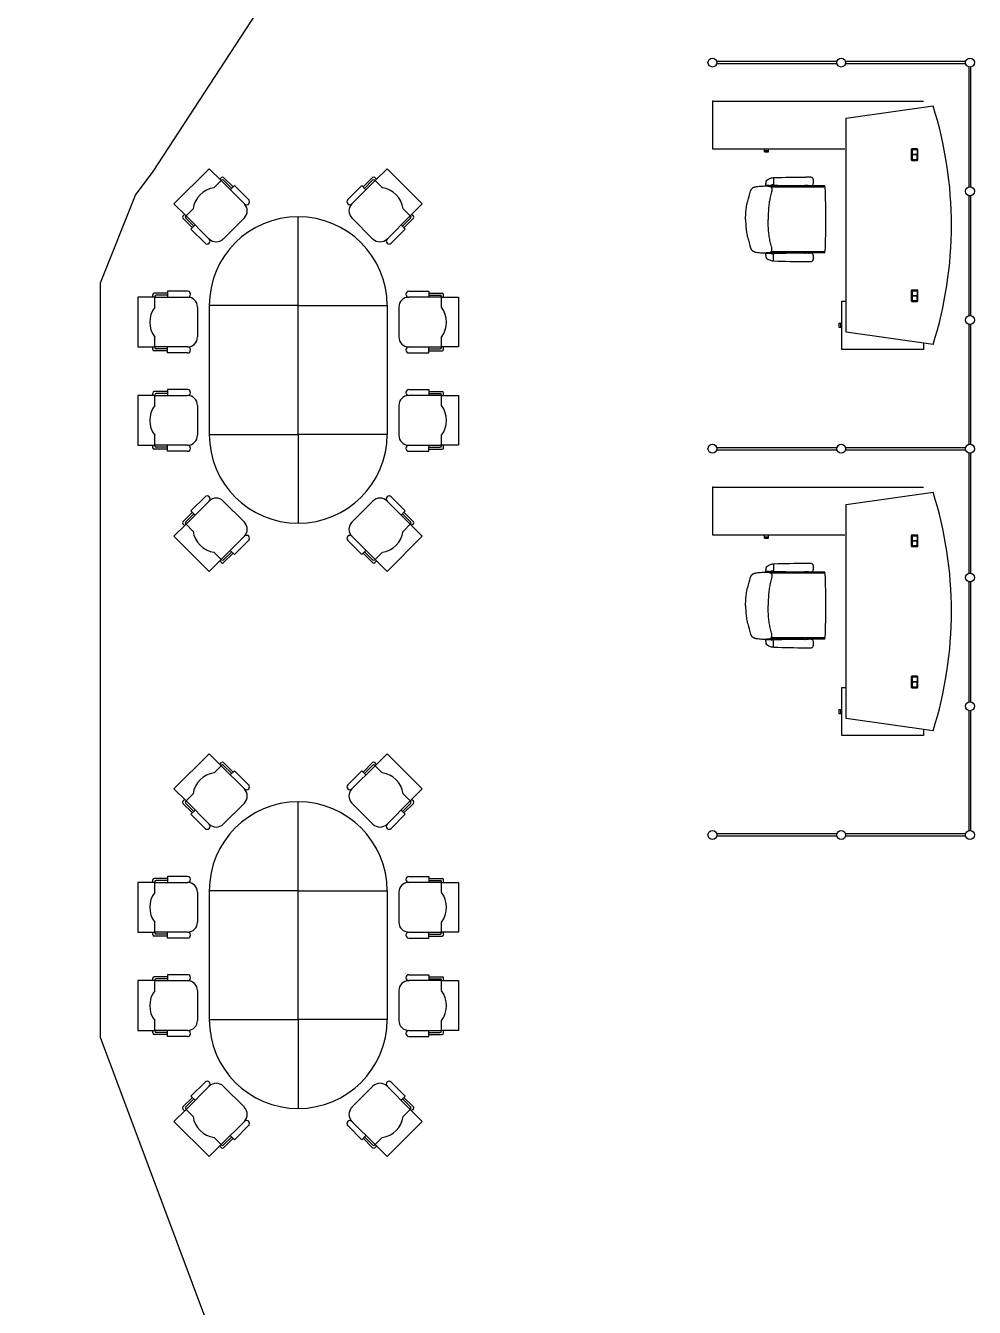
# Model space of a CAD drawing. Header units: millimetres. Extents: x 391350 to 515311, y -283575 to -199845.
# Drawn here: x 416187 to 424292, y -272005 to -261053 of the extents above; entities that cross this region are included whole.
import ezdxf

# ---------------------------------------------------------------- set-up
doc = ezdxf.new("R2010")
doc.units = ezdxf.units.MM
doc.layers.add('Evac_Path_Fail', color=1, linetype='Continuous')

msp = doc.modelspace()

# ---------------------------------------------------------------- linework, layer by layer
at = {"color": 0}
for p, q in [((423116, -261359), (422091, -261359)), ((422091, -261376), (423116, -261376)), ((424216, -261359), (423191, -261359)), ((423191, -261376), (424216, -261376)), ((424245, -261405), (424245, -262430)), ((424262, -262430), (424262, -261405)), ((422056, -261697), (423856, -261697)), ((422056, -262107), (422056, -261697)), ((423196, -261843), (423939, -261738)), ((423196, -263673), (423196, -261843)), ((423186, -262107), (422056, -262107)), ((422499, -262120), (422499, -262107)), ((422499, -262132), (422499, -262120)), ((422499, -262120), (422533, -262120)), ((422499, -262132), (422533, -262132)), ((422533, -262120), (422533, -262107)), ((422533, -262132), (422533, -262120)), ((423752, -262112), (423752, -262198)), ((423804, -262106), (423758, -262106)), ((423758, -262196), (423758, -262114)), ((423759, -262114), (423759, -262154)), ((423759, -262152), (423804, -262152)), ((423759, -262154), (423804, -262154)), ((423804, -262155), (423759, -262155)), ((423759, -262155), (423759, -262196)), ((423804, -262157), (423759, -262157)), ((423802, -262112), (423760, -262112)), ((423760, -262112), (423802, -262112)), ((423804, -262114), (423804, -262196)), ((423804, -262114), (423804, -262154)), ((423804, -262196), (423804, -262155)), ((423810, -262198), (423810, -262112)), ((417755, -262275), (417454, -262575)), ((417857, -262377), (417755, -262275)), ((419172, -262377), (419274, -262275)), ((419274, -262275), (419575, -262575)), ((423758, -262204), (423804, -262204)), ((423760, -262197), (423802, -262197)), ((423802, -262198), (423760, -262198)), ((417797, -262437), (417860, -262374)), ((417845, -262365), (417860, -262350)), ((417857, -262377), (418056, -262575)), ((417959, -262431), (417878, -262350)), ((417947, -262443), (417878, -262374)), ((419172, -262377), (418974, -262575)), ((419070, -262431), (419151, -262350)), ((419082, -262443), (419151, -262374)), ((419184, -262365), (419169, -262350)), ((419232, -262437), (419169, -262374)), ((422577, -262354, 0), (422574, -262354, 0)), ((422577, -262354, 0), (422577, -262415, 0)), ((422917, -262384, 0), (422917, -262383, 0)), ((422917, -262384, 0), (422917, -262385, 0)), ((422509, -262418, 0), (422547, -262418, 0)), ((422512, -262418, 0), (422517, -262421, 0)), ((422537, -262418, 0), (422517, -262418, 0)), ((422520, -262421, 0), (422517, -262421, 0)), ((422521, -262418, 0), (422519, -262418, 0)), ((422534, -262421, 0), (422520, -262421, 0)), ((422521, -262418, 0), (422533, -262418, 0)), ((422533, -262418, 0), (422535, -262418, 0)), ((422537, -262421, 0), (422534, -262421, 0)), ((422542, -262418, 0), (422537, -262421, 0)), ((422838, -262422), (422548, -262422)), ((423010, -262432), (422555, -262432)), ((422577, -262414, 0), (422563, -262414, 0)), ((422842, -262421), (422842, -262421)), ((422871, -262419), (422845, -262419)), ((422875, -262421), (422875, -262421)), ((423013, -262422), (422878, -262422)), ((423014, -262425), (423011, -262433)), ((424245, -262505), (424245, -263530)), ((424262, -263530), (424262, -262505)), ((417454, -262575), (417557, -262677)), ((417554, -262680), (417617, -262617)), ((419475, -262680), (419412, -262617)), ((419575, -262575), (419472, -262677)), ((417530, -262680), (417545, -262665)), ((417611, -262779), (417530, -262698)), ((417623, -262767), (417554, -262698)), ((417755, -262876), (417557, -262677)), ((418056, -262695), (417875, -262876)), ((418515, -263445), (418515, -262685)), ((418974, -262695), (419154, -262876)), ((419274, -262876), (419472, -262677)), ((419406, -262767), (419475, -262698)), ((419418, -262779), (419500, -262698)), ((419500, -262680), (419484, -262665)), ((422337, -262708), (422337, -262709)), ((422337, -262709), (422337, -262708)), ((422509, -262998, 0), (422547, -262998, 0)), ((422512, -262998, 0), (422517, -262995, 0)), ((422520, -262995, 0), (422517, -262995, 0)), ((422537, -262998, 0), (422517, -262998, 0)), ((422521, -262998, 0), (422519, -262998, 0)), ((422534, -262995, 0), (422520, -262995, 0)), ((422521, -262998, 0), (422533, -262998, 0)), ((422533, -262998, 0), (422535, -262998, 0)), ((422537, -262995, 0), (422534, -262995, 0)), ((422542, -262998, 0), (422537, -262995, 0)), ((422838, -262994), (422548, -262994)), ((423010, -262984), (422555, -262984)), ((422577, -263002, 0), (422563, -263002, 0)), ((422577, -263062, 0), (422574, -263062, 0)), ((422577, -263063, 0), (422577, -263002, 0)), ((422842, -262996), (422842, -262996)), ((422871, -262997), (422845, -262997)), ((422875, -262996), (422875, -262996)), ((423013, -262994), (422878, -262994)), ((422917, -263032, 0), (422917, -263031, 0)), ((422917, -263032, 0), (422917, -263033, 0)), ((423014, -262992), (423011, -262984)), ((417145, -263373), (417145, -263798)), ((417289, -263373), (417145, -263373)), ((417272, -263373), (417272, -263352)), ((417400, -263339), (417285, -263339)), ((417289, -263458), (417289, -263369)), ((417289, -263373), (417570, -263373)), ((417400, -263356), (417302, -263356)), ((419740, -263373), (419460, -263373)), ((419630, -263339), (419744, -263339)), ((419630, -263356), (419727, -263356)), ((419740, -263458), (419740, -263369)), ((419740, -263373), (419885, -263373)), ((419757, -263373), (419757, -263352)), ((419885, -263373), (419885, -263798)), ((423752, -263318), (423752, -263404)), ((423804, -263312), (423758, -263312)), ((423758, -263402), (423758, -263320)), ((423759, -263320), (423759, -263360)), ((423759, -263358), (423804, -263358)), ((423759, -263360), (423804, -263360)), ((423804, -263361), (423759, -263361)), ((423759, -263361), (423759, -263402)), ((423804, -263363), (423759, -263363)), ((423802, -263318), (423760, -263318)), ((423760, -263318), (423802, -263318)), ((423804, -263320), (423804, -263360)), ((423804, -263320), (423804, -263402)), ((423804, -263402), (423804, -263361)), ((423810, -263404), (423810, -263318)), ((417655, -263458), (417655, -263713)), ((419375, -263458), (419375, -263713)), ((423159, -263819), (423159, -263408)), ((423159, -263408), (423196, -263408)), ((423758, -263410), (423804, -263410)), ((423760, -263403), (423802, -263403)), ((423802, -263404), (423760, -263404)), ((423135, -263596), (423135, -263630)), ((423135, -263596), (423147, -263596)), ((423147, -263596), (423147, -263630)), ((423147, -263596), (423159, -263596)), ((424245, -263605), (424245, -264630)), ((424262, -264630), (424262, -263605)), ((417289, -263802), (417289, -263713)), ((419740, -263802), (419740, -263713)), ((423135, -263630), (423147, -263630)), ((423147, -263630), (423159, -263630)), ((423939, -263777), (423196, -263673)), ((417145, -263798), (417289, -263798)), ((417272, -263819), (417272, -263798)), ((417400, -263832), (417285, -263832)), ((417570, -263798), (417289, -263798)), ((417400, -263815), (417302, -263815)), ((419460, -263798), (419740, -263798)), ((419630, -263815), (419727, -263815)), ((419630, -263832), (419744, -263832)), ((419885, -263798), (419740, -263798)), ((419757, -263819), (419757, -263798)), ((423856, -263819), (423159, -263819)), ((423856, -263765), (423856, -263819)), ((417289, -264213), (417145, -264213)), ((417145, -264213), (417145, -264638)), ((417272, -264213), (417272, -264192)), ((417400, -264179), (417285, -264179)), ((417289, -264298), (417289, -264209)), ((417289, -264213), (417570, -264213)), ((417400, -264196), (417302, -264196)), ((419740, -264213), (419460, -264213)), ((419630, -264179), (419744, -264179)), ((419630, -264196), (419727, -264196)), ((419740, -264298), (419740, -264209)), ((419740, -264213), (419885, -264213)), ((419757, -264213), (419757, -264192)), ((419885, -264213), (419885, -264638)), ((417655, -264298), (417655, -264553)), ((419375, -264298), (419375, -264553)), ((417289, -264643), (417289, -264553)), ((418515, -264545), (418515, -265305)), ((419740, -264643), (419740, -264553)), ((417145, -264638), (417289, -264638)), ((417272, -264660), (417272, -264638)), ((417400, -264672), (417285, -264672)), ((417570, -264638), (417289, -264638)), ((417400, -264655), (417302, -264655)), ((419460, -264638), (419740, -264638)), ((419630, -264655), (419727, -264655)), ((419630, -264672), (419744, -264672)), ((419885, -264638), (419740, -264638)), ((419757, -264660), (419757, -264638)), ((423116, -264659), (422091, -264659)), ((422091, -264676), (423116, -264676)), ((424216, -264659), (423191, -264659)), ((423191, -264676), (424216, -264676)), ((424245, -264705), (424245, -265730)), ((424262, -265730), (424262, -264705)), ((422056, -264997), (423856, -264997)), ((422056, -265407), (422056, -264997)), ((423196, -265143), (423939, -265038)), ((417755, -265115), (417557, -265313)), ((418056, -265295), (417875, -265115)), ((418974, -265295), (419154, -265115)), ((419274, -265115), (419472, -265313)), ((423196, -266973), (423196, -265143)), ((417611, -265211), (417530, -265292)), ((417623, -265223), (417554, -265292)), ((419406, -265223), (419475, -265292)), ((419418, -265211), (419500, -265292)), ((417454, -265416), (417557, -265313)), ((417530, -265310), (417545, -265325)), ((417554, -265310), (417617, -265374)), ((419475, -265310), (419412, -265374)), ((419575, -265416), (419472, -265313)), ((419500, -265310), (419484, -265325)), ((417755, -265716), (417454, -265416)), ((417857, -265614), (418056, -265416)), ((419172, -265614), (418974, -265416)), ((419274, -265716), (419575, -265416)), ((423186, -265407), (422056, -265407)), ((422499, -265420), (422499, -265407)), ((422499, -265432), (422499, -265420)), ((422499, -265420), (422533, -265420)), ((422499, -265432), (422533, -265432)), ((422533, -265420), (422533, -265407)), ((422533, -265432), (422533, -265420)), ((423752, -265412), (423752, -265498)), ((423804, -265406), (423758, -265406)), ((423758, -265496), (423758, -265414)), ((423759, -265414), (423759, -265454)), ((423759, -265452), (423804, -265452)), ((423759, -265454), (423804, -265454)), ((423804, -265455), (423759, -265455)), ((423759, -265455), (423759, -265496)), ((423804, -265457), (423759, -265457)), ((423802, -265412), (423760, -265412)), ((423760, -265412), (423802, -265412)), ((423804, -265414), (423804, -265496)), ((423804, -265414), (423804, -265454)), ((423804, -265496), (423804, -265455)), ((423810, -265498), (423810, -265412)), ((417797, -265554), (417860, -265617)), ((417947, -265548), (417878, -265617)), ((417959, -265560), (417878, -265641)), ((419070, -265560), (419151, -265641)), ((419082, -265548), (419151, -265617)), ((419232, -265554), (419169, -265617)), ((423758, -265504), (423804, -265504)), ((423760, -265497), (423802, -265497)), ((423802, -265498), (423760, -265498)), ((417857, -265614), (417755, -265716)), ((417845, -265626), (417860, -265641)), ((419184, -265626), (419169, -265641)), ((419172, -265614), (419274, -265716)), ((422577, -265654, 0), (422574, -265654, 0)), ((422577, -265654, 0), (422577, -265715, 0)), ((422917, -265684, 0), (422917, -265683, 0)), ((422917, -265684, 0), (422917, -265685, 0)), ((422509, -265718, 0), (422547, -265718, 0)), ((422512, -265718, 0), (422517, -265721, 0)), ((422537, -265718, 0), (422517, -265718, 0)), ((422520, -265721, 0), (422517, -265721, 0)), ((422521, -265718, 0), (422519, -265718, 0)), ((422534, -265721, 0), (422520, -265721, 0)), ((422521, -265718, 0), (422533, -265718, 0)), ((422533, -265718, 0), (422535, -265718, 0)), ((422537, -265721, 0), (422534, -265721, 0)), ((422542, -265718, 0), (422537, -265721, 0)), ((422838, -265722), (422548, -265722)), ((423010, -265732), (422555, -265732)), ((422577, -265714, 0), (422563, -265714, 0)), ((422842, -265721), (422842, -265721)), ((422871, -265719), (422845, -265719)), ((422875, -265721), (422875, -265721)), ((423013, -265722), (422878, -265722)), ((423014, -265725), (423011, -265733)), ((424245, -265805), (424245, -266830)), ((424262, -266830), (424262, -265805)), ((422337, -266008), (422337, -266009)), ((422337, -266009), (422337, -266008)), ((422509, -266298, 0), (422547, -266298, 0)), ((422512, -266298, 0), (422517, -266295, 0)), ((422520, -266295, 0), (422517, -266295, 0)), ((422537, -266298, 0), (422517, -266298, 0)), ((422521, -266298, 0), (422519, -266298, 0)), ((422534, -266295, 0), (422520, -266295, 0)), ((422521, -266298, 0), (422533, -266298, 0)), ((422533, -266298, 0), (422535, -266298, 0)), ((422537, -266295, 0), (422534, -266295, 0)), ((422542, -266298, 0), (422537, -266295, 0)), ((422838, -266294), (422548, -266294)), ((423010, -266284), (422555, -266284)), ((422577, -266302, 0), (422563, -266302, 0)), ((422577, -266363, 0), (422577, -266302, 0)), ((422842, -266296), (422842, -266296)), ((422871, -266297), (422845, -266297)), ((422875, -266296), (422875, -266296)), ((423013, -266294), (422878, -266294)), ((422917, -266332, 0), (422917, -266331, 0)), ((422917, -266332, 0), (422917, -266333, 0)), ((423014, -266292), (423011, -266284)), ((422577, -266362, 0), (422574, -266362, 0)), ((423752, -266618), (423752, -266704)), ((423804, -266612), (423758, -266612)), ((423758, -266702), (423758, -266620)), ((423759, -266620), (423759, -266660)), ((423759, -266658), (423804, -266658)), ((423759, -266660), (423804, -266660)), ((423804, -266661), (423759, -266661)), ((423759, -266661), (423759, -266702)), ((423804, -266663), (423759, -266663)), ((423802, -266618), (423760, -266618)), ((423760, -266618), (423802, -266618)), ((423804, -266620), (423804, -266660)), ((423804, -266620), (423804, -266702)), ((423804, -266702), (423804, -266661)), ((423810, -266704), (423810, -266618)), ((423159, -267119), (423159, -266708)), ((423159, -266708), (423196, -266708)), ((423758, -266710), (423804, -266710)), ((423760, -266703), (423802, -266703)), ((423802, -266704), (423760, -266704)), ((423135, -266896), (423135, -266930)), ((423135, -266896), (423147, -266896)), ((423147, -266896), (423147, -266930)), ((423147, -266896), (423159, -266896)), ((423135, -266930), (423147, -266930)), ((423147, -266930), (423159, -266930)), ((423939, -267077), (423196, -266973)), ((424245, -266905), (424245, -267930)), ((424262, -267930), (424262, -266905)), ((423856, -267119), (423159, -267119)), ((423856, -267065), (423856, -267119)), ((417755, -267275), (417454, -267575)), ((417857, -267377), (417755, -267275)), ((419172, -267377), (419274, -267275)), ((419274, -267275), (419575, -267575)), ((417797, -267437), (417860, -267374)), ((417845, -267365), (417860, -267350)), ((417857, -267377), (418056, -267575)), ((417959, -267431), (417878, -267350)), ((417947, -267443), (417878, -267374)), ((419172, -267377), (418974, -267575)), ((419070, -267431), (419151, -267350)), ((419082, -267443), (419151, -267374)), ((419184, -267365), (419169, -267350)), ((419232, -267437), (419169, -267374)), ((417454, -267575), (417557, -267677)), ((417530, -267680), (417545, -267665)), ((417554, -267680), (417617, -267617)), ((419475, -267680), (419412, -267617)), ((419575, -267575), (419472, -267677)), ((419500, -267680), (419484, -267665)), ((417611, -267779), (417530, -267698)), ((417623, -267767), (417554, -267698)), ((417755, -267876), (417557, -267677)), ((418056, -267695), (417875, -267876)), ((418515, -268445), (418515, -267685)), ((418974, -267695), (419154, -267876)), ((419274, -267876), (419472, -267677)), ((419406, -267767), (419475, -267698)), ((419418, -267779), (419500, -267698)), ((423116, -267959), (422091, -267959)), ((422091, -267976), (423116, -267976)), ((424216, -267959), (423191, -267959)), ((423191, -267976), (424216, -267976)), ((417145, -268373), (417145, -268798)), ((417289, -268373), (417145, -268373)), ((417272, -268373), (417272, -268352)), ((417400, -268339), (417285, -268339)), ((417289, -268458), (417289, -268369)), ((417289, -268373), (417570, -268373)), ((417400, -268356), (417302, -268356)), ((419740, -268373), (419460, -268373)), ((419630, -268339), (419744, -268339)), ((419630, -268356), (419727, -268356)), ((419740, -268458), (419740, -268369)), ((419740, -268373), (419885, -268373)), ((419757, -268373), (419757, -268352)), ((419885, -268373), (419885, -268798)), ((417655, -268458), (417655, -268713)), ((419375, -268458), (419375, -268713)), ((417289, -268802), (417289, -268713)), ((419740, -268802), (419740, -268713)), ((417145, -268798), (417289, -268798)), ((417272, -268819), (417272, -268798)), ((417400, -268832), (417285, -268832)), ((417570, -268798), (417289, -268798)), ((417400, -268815), (417302, -268815)), ((419460, -268798), (419740, -268798)), ((419630, -268815), (419727, -268815)), ((419630, -268832), (419744, -268832)), ((419885, -268798), (419740, -268798)), ((419757, -268819), (419757, -268798)), ((417272, -269213), (417272, -269192)), ((417400, -269179), (417285, -269179)), ((417400, -269196), (417302, -269196)), ((419630, -269179), (419744, -269179)), ((419630, -269196), (419727, -269196)), ((419757, -269213), (419757, -269192)), ((417289, -269213), (417145, -269213)), ((417145, -269213), (417145, -269638)), ((417289, -269298), (417289, -269209)), ((417289, -269213), (417570, -269213)), ((417655, -269298), (417655, -269553)), ((419375, -269298), (419375, -269553)), ((419740, -269213), (419460, -269213)), ((419740, -269298), (419740, -269209)), ((419740, -269213), (419885, -269213)), ((419885, -269213), (419885, -269638)), ((417145, -269638), (417289, -269638)), ((417272, -269660), (417272, -269638)), ((417289, -269643), (417289, -269553)), ((417570, -269638), (417289, -269638)), ((418515, -269545), (418515, -270305)), ((419460, -269638), (419740, -269638)), ((419740, -269643), (419740, -269553)), ((419885, -269638), (419740, -269638)), ((419757, -269660), (419757, -269638)), ((417400, -269672), (417285, -269672)), ((417400, -269655), (417302, -269655)), ((419630, -269655), (419727, -269655)), ((419630, -269672), (419744, -269672)), ((417755, -270115), (417557, -270313)), ((418056, -270295), (417875, -270115)), ((418974, -270295), (419154, -270115)), ((419274, -270115), (419472, -270313)), ((417611, -270211), (417530, -270292)), ((417623, -270223), (417554, -270292)), ((419406, -270223), (419475, -270292)), ((419418, -270211), (419500, -270292)), ((417454, -270416), (417557, -270313)), ((417530, -270310), (417545, -270325)), ((417554, -270310), (417617, -270374)), ((419475, -270310), (419412, -270374)), ((419575, -270416), (419472, -270313)), ((419500, -270310), (419484, -270325)), ((417755, -270716), (417454, -270416)), ((417857, -270614), (418056, -270416)), ((419172, -270614), (418974, -270416)), ((419274, -270716), (419575, -270416)), ((417857, -270614), (417755, -270716)), ((417797, -270554), (417860, -270617)), ((417947, -270548), (417878, -270617)), ((417959, -270560), (417878, -270641)), ((419070, -270560), (419151, -270641)), ((419082, -270548), (419151, -270617)), ((419232, -270554), (419169, -270617)), ((419172, -270614), (419274, -270716)), ((417845, -270626), (417860, -270641)), ((419184, -270626), (419169, -270641))]:
    msp.add_line(p, q, dxfattribs=at)
for points in [[(418092, -262539), (417971, -262419), (417935, -262455)], [(418938, -262539), (419058, -262419), (419094, -262455)], [(417719, -262912), (417599, -262791), (417635, -262755)], [(419310, -262912), (419430, -262791), (419394, -262755)], [(417570, -263322), (417400, -263322), (417400, -263373)], [(419460, -263322), (419630, -263322), (419630, -263373)], [(417570, -263849), (417400, -263849), (417400, -263798)], [(419460, -263849), (419630, -263849), (419630, -263798)], [(417570, -264162), (417400, -264162), (417400, -264213)], [(419460, -264162), (419630, -264162), (419630, -264213)], [(417570, -264689), (417400, -264689), (417400, -264638)], [(419460, -264689), (419630, -264689), (419630, -264638)], [(417719, -265079), (417599, -265199), (417635, -265235)], [(419310, -265079), (419430, -265199), (419394, -265235)], [(418092, -265452), (417971, -265572), (417935, -265536)], [(418938, -265452), (419058, -265572), (419094, -265536)], [(418092, -267539), (417971, -267419), (417935, -267455)], [(418938, -267539), (419058, -267419), (419094, -267455)], [(417719, -267912), (417599, -267791), (417635, -267755)], [(419310, -267912), (419430, -267791), (419394, -267755)], [(417570, -268322), (417400, -268322), (417400, -268373)], [(419460, -268322), (419630, -268322), (419630, -268373)], [(417570, -268849), (417400, -268849), (417400, -268798)], [(419460, -268849), (419630, -268849), (419630, -268798)], [(417570, -269162), (417400, -269162), (417400, -269213)], [(419460, -269162), (419630, -269162), (419630, -269213)], [(417570, -269689), (417400, -269689), (417400, -269638)], [(419460, -269689), (419630, -269689), (419630, -269638)], [(417719, -270079), (417599, -270199), (417635, -270235)], [(419310, -270079), (419430, -270199), (419394, -270235)], [(418092, -270452), (417971, -270572), (417935, -270536)], [(418938, -270452), (419058, -270572), (419094, -270536)]]:
    msp.add_lwpolyline(points, dxfattribs=at)
at = {"color": 0, "extrusion": (0, 0, -1), "flags": 128}
for points in [[(-422337, -262708), (-422337, -262697), (-422337, -262686), (-422338, -262675), (-422338, -262663), (-422339, -262652), (-422340, -262641), (-422341, -262629), (-422342, -262618), (-422344, -262607), (-422346, -262596), (-422348, -262585), (-422350, -262574), (-422352, -262563), (-422355, -262552), (-422358, -262541), (-422361, -262530), (-422367, -262509), (-422373, -262487), (-422380, -262465), (-422381, -262462), (-422382, -262460), (-422383, -262457), (-422384, -262455), (-422385, -262452), (-422387, -262450), (-422389, -262448), (-422391, -262446), (-422393, -262444), (-422395, -262442), (-422397, -262440), (-422399, -262438), (-422402, -262437), (-422404, -262436), (-422407, -262434), (-422410, -262433), (-422412, -262432), (-422415, -262431), (-422418, -262431), (-422420, -262430), (-422426, -262429), (-422431, -262428), (-422443, -262426), (-422454, -262425), (-422465, -262424), (-422476, -262423), (-422487, -262423), (-422499, -262422), (-422510, -262422), (-422516, -262422), (-422521, -262422), (-422527, -262423), (-422533, -262423), (-422536, -262423), (-422539, -262424), (-422541, -262425), (-422544, -262426), (-422547, -262427), (-422549, -262428), (-422552, -262429), (-422554, -262431), (-422556, -262433), (-422557, -262434), (-422558, -262435), (-422558, -262437), (-422559, -262438), (-422560, -262440), (-422561, -262443), (-422561, -262446), (-422562, -262449), (-422562, -262452), (-422562, -262455), (-422562, -262457), (-422561, -262460), (-422561, -262463), (-422560, -262469), (-422558, -262474), (-422555, -262485), (-422552, -262496), (-422549, -262507), (-422547, -262518), (-422545, -262529), (-422543, -262540), (-422541, -262551), (-422539, -262562), (-422538, -262573), (-422536, -262585), (-422535, -262596), (-422534, -262607), (-422533, -262618), (-422532, -262630), (-422532, -262641), (-422531, -262652), (-422531, -262663), (-422530, -262686), (-422530, -262708)], [(-422337, -266008), (-422337, -265997), (-422337, -265986), (-422338, -265975), (-422338, -265963), (-422339, -265952), (-422340, -265941), (-422341, -265929), (-422342, -265918), (-422344, -265907), (-422346, -265896), (-422348, -265885), (-422350, -265874), (-422352, -265863), (-422355, -265852), (-422358, -265841), (-422361, -265830), (-422367, -265809), (-422373, -265787), (-422380, -265765), (-422381, -265762), (-422382, -265760), (-422383, -265757), (-422384, -265755), (-422385, -265752), (-422387, -265750), (-422389, -265748), (-422391, -265746), (-422393, -265744), (-422395, -265742), (-422397, -265740), (-422399, -265738), (-422402, -265737), (-422404, -265736), (-422407, -265734), (-422410, -265733), (-422412, -265732), (-422415, -265731), (-422418, -265731), (-422420, -265730), (-422426, -265729), (-422431, -265728), (-422443, -265726), (-422454, -265725), (-422465, -265724), (-422476, -265723), (-422487, -265723), (-422499, -265722), (-422510, -265722), (-422516, -265722), (-422521, -265722), (-422527, -265723), (-422533, -265723), (-422536, -265723), (-422539, -265724), (-422541, -265725), (-422544, -265726), (-422547, -265727), (-422549, -265728), (-422552, -265729), (-422554, -265731), (-422556, -265733), (-422557, -265734), (-422558, -265735), (-422558, -265737), (-422559, -265738), (-422560, -265740), (-422561, -265743), (-422561, -265746), (-422562, -265749), (-422562, -265752), (-422562, -265755), (-422562, -265757), (-422561, -265760), (-422561, -265763), (-422560, -265769), (-422558, -265774), (-422555, -265785), (-422552, -265796), (-422549, -265807), (-422547, -265818), (-422545, -265829), (-422543, -265840), (-422541, -265851), (-422539, -265862), (-422538, -265873), (-422536, -265885), (-422535, -265896), (-422534, -265907), (-422533, -265918), (-422532, -265930), (-422532, -265941), (-422531, -265952), (-422531, -265963), (-422530, -265986), (-422530, -266008)]]:
    msp.add_lwpolyline(points, dxfattribs=at)
at = {"color": 0, "flags": 128}
for points in [[(422337, -262708), (422337, -262720), (422337, -262731), (422338, -262742), (422338, -262754), (422339, -262765), (422340, -262776), (422341, -262787), (422342, -262799), (422344, -262810), (422346, -262821), (422348, -262832), (422350, -262843), (422352, -262854), (422355, -262865), (422358, -262876), (422361, -262887), (422367, -262908), (422373, -262930), (422380, -262952), (422381, -262955), (422382, -262957), (422383, -262960), (422384, -262962), (422385, -262965), (422387, -262967), (422389, -262969), (422391, -262971), (422393, -262973), (422395, -262975), (422397, -262977), (422399, -262979), (422402, -262980), (422404, -262981), (422407, -262983), (422410, -262984), (422412, -262985), (422415, -262986), (422418, -262986), (422420, -262987), (422426, -262988), (422431, -262989), (422443, -262990), (422454, -262992), (422465, -262993), (422476, -262994), (422487, -262994), (422499, -262995), (422510, -262995), (422516, -262995), (422521, -262995), (422527, -262994), (422533, -262994), (422536, -262993), (422539, -262993), (422541, -262992), (422544, -262991), (422547, -262990), (422549, -262989), (422552, -262988), (422554, -262986), (422556, -262984), (422557, -262983), (422558, -262982), (422558, -262980), (422559, -262979), (422560, -262977), (422561, -262974), (422561, -262971), (422562, -262968), (422562, -262965), (422562, -262962), (422562, -262959), (422561, -262957), (422561, -262954), (422560, -262948), (422558, -262943), (422555, -262932), (422552, -262921), (422549, -262910), (422547, -262899), (422545, -262888), (422543, -262877), (422541, -262866), (422539, -262855), (422538, -262844), (422536, -262832), (422535, -262821), (422534, -262810), (422533, -262799), (422532, -262787), (422532, -262776), (422531, -262765), (422531, -262754), (422530, -262731), (422530, -262708)], [(422337, -266008), (422337, -266020), (422337, -266031), (422338, -266042), (422338, -266054), (422339, -266065), (422340, -266076), (422341, -266087), (422342, -266099), (422344, -266110), (422346, -266121), (422348, -266132), (422350, -266143), (422352, -266154), (422355, -266165), (422358, -266176), (422361, -266187), (422367, -266208), (422373, -266230), (422380, -266252), (422381, -266255), (422382, -266257), (422383, -266260), (422384, -266262), (422385, -266265), (422387, -266267), (422389, -266269), (422391, -266271), (422393, -266273), (422395, -266275), (422397, -266277), (422399, -266279), (422402, -266280), (422404, -266281), (422407, -266283), (422410, -266284), (422412, -266285), (422415, -266286), (422418, -266286), (422420, -266287), (422426, -266288), (422431, -266289), (422443, -266290), (422454, -266292), (422465, -266293), (422476, -266294), (422487, -266294), (422499, -266295), (422510, -266295), (422516, -266295), (422521, -266295), (422527, -266294), (422533, -266294), (422536, -266293), (422539, -266293), (422541, -266292), (422544, -266291), (422547, -266290), (422549, -266289), (422552, -266288), (422554, -266286), (422556, -266284), (422557, -266283), (422558, -266282), (422558, -266280), (422559, -266279), (422560, -266277), (422561, -266274), (422561, -266271), (422562, -266268), (422562, -266265), (422562, -266262), (422562, -266259), (422561, -266257), (422561, -266254), (422560, -266248), (422558, -266243), (422555, -266232), (422552, -266221), (422549, -266210), (422547, -266199), (422545, -266188), (422543, -266177), (422541, -266166), (422539, -266155), (422538, -266144), (422536, -266132), (422535, -266121), (422534, -266110), (422533, -266099), (422532, -266087), (422532, -266076), (422531, -266065), (422531, -266054), (422530, -266031), (422530, -266008)]]:
    msp.add_lwpolyline(points, dxfattribs=at)
at = {"color": 0}
for points in [[(418515, -264545), (418515, -263445), (417755, -263445), (417755, -264545)], [(418515, -264545), (418515, -263445), (419275, -263445), (419275, -264545)], [(418515, -269545), (418515, -268445), (417755, -268445), (417755, -269545)], [(418515, -269545), (418515, -268445), (419275, -268445), (419275, -269545)]]:
    msp.add_lwpolyline(points, close=True, dxfattribs=at)
for centre in [(422054, -261368), (423154, -261368), (424254, -261368), (424254, -262468), (424254, -263568), (422054, -264668), (423154, -264668), (424254, -264668), (424254, -265768), (424254, -266868), (422054, -267968), (423154, -267968), (424254, -267968)]:
    msp.add_circle(centre, 38, dxfattribs=at)
for centre, radius, start, end in [((420706, -262758), 3390, 342.5003, 17.4997), ((423758, -262112), 6, 90, 180), ((423760, -262114), 2, 90, 180), ((423760, -262114), 1.5, 90, 180), ((423802, -262114), 2, 0, 90), ((423802, -262114), 1.5, 0, 90), ((423804, -262112), 6, 0, 90), ((423758, -262198), 6, 180, 270), ((423760, -262196), 2, 180, 270), ((423760, -262196), 1.5, 180, 270), ((423802, -262196), 2, 270, 0), ((423802, -262196), 1.5, 270, 0), ((423804, -262198), 6, 270, 0), ((417869, -262359), 12.8, 45, 135), ((417869, -262383), 12.8, 45, 135), ((419160, -262359), 12.8, 45, 135), ((419160, -262383), 12.8, 45, 135), ((422807, -262436, 0), 300, 169.5623, 176.2553), ((422610, -262495, 0), 150, 123.806, 131.1159), ((422807, -262436, 0), 300, 169.529, 169.5623), ((422512, -262382, 0), 0.5, 131.1159, 169.5623), ((422610, -262495, 0), 150, 131.1159, 131.1825), ((422583, -262453, 0), 100, 106.1237, 123.806), ((422574, -262424, 0), 70, 90, 106.1237), ((422578, -262354, 0), 0.8, 92.1625, 180), ((422838, -269249, 0), 6900, 89.8927, 92.1625), ((422867, -263610, 0), 1262, 88.8285, 90.7164), ((422893, -262386, 0), 37.4, 69.7407, 89.7876), ((422901, -262364, 0), 13.7, 31.5291, 70.5701), ((422893, -262368, 0), 22.5, 7.9869, 31.2718), ((422893, -262400, 0), 22.5, 328.7282, 352.0131), ((422857, -262376, 0), 59.9, 2.607, 10.5296), ((422857, -262393, 0), 59.9, 349.4704, 357.393), ((422680, -262386, 0), 237, 0.5676, 2.9749), ((422680, -262383, 0), 237, 357.0251, 359.4324), ((417827, -262647), 212, 98.1301, 171.8699), ((419202, -262647), 212, 8.1301, 81.8699), ((422509, -262417, 0), 1.5, 176.2553, 270), ((422548, -262438), 16, 90, 117.9094), ((422563, -262449, 0), 35, 90, 117.6604), ((422578, -262415, 0), 0.8, 180, 267.8375), ((422838, -255520, 0), 6900, 267.8375, 270.1073), ((422838, -262417), 5, 270, 315), ((422845, -262424), 5, 90, 135), ((422867, -261159, 0), 1262, 269.2836, 271.1715), ((422871, -262424), 5, 45, 90), ((422878, -262417), 5, 225, 270), ((422893, -262383, 0), 37.4, 270.2124, 290.2593), ((422901, -262405, 0), 13.7, 289.4299, 328.4709), ((423010, -262439), 7, 3.0846, 90), ((423013, -262424), 2, 334.1492, 90), ((418018, -262708), 5006, 0, 3.0846), ((418074, -262557), 25.5, 225, 45), ((417995, -262635), 85, 315, 45), ((418956, -262557), 25.5, 135, 315), ((419034, -262635), 85, 135, 225), ((417539, -262689), 12.8, 135, 225), ((417563, -262689), 12.8, 135, 225), ((418515, -263445), 760, 0, 180), ((419466, -262689), 12.8, 315, 45), ((419491, -262689), 12.8, 315, 45), ((418018, -262708), 5006, 356.9154, 0), ((417737, -262894), 25.5, 225, 45), ((417815, -262815), 85, 225, 315), ((419214, -262815), 85, 225, 315), ((419292, -262894), 25.5, 135, 315), ((422509, -263000, 0), 1.5, 90, 183.7447), ((422807, -262980, 0), 300, 183.7447, 190.4377), ((422610, -262922, 0), 150, 228.8841, 236.194), ((422610, -262922, 0), 150, 228.8175, 228.8841), ((422512, -263035, 0), 0.5, 190.4377, 228.8841), ((422807, -262980, 0), 300, 190.4377, 190.471), ((422583, -262964, 0), 100, 236.194, 253.8763), ((422548, -262978), 16, 242.0906, 270), ((422563, -262967, 0), 35, 242.3396, 270), ((422574, -262992, 0), 70, 253.8763, 270), ((422578, -263002, 0), 0.8, 92.1625, 180), ((422578, -263063, 0), 0.8, 180, 267.8375), ((422838, -269897, 0), 6900, 89.8927, 92.1625), ((422838, -256168, 0), 6900, 267.8375, 270.1073), ((422838, -262999), 5, 45, 90), ((422845, -262992), 5, 225, 270), ((422867, -264258, 0), 1262, 88.8285, 90.7164), ((422867, -261807, 0), 1262, 269.2836, 271.1715), ((422871, -262992), 5, 270, 315), ((422878, -262999), 5, 90, 135), ((422893, -263034, 0), 37.4, 69.7407, 89.7876), ((422893, -263031, 0), 37.4, 270.2124, 290.2593), ((422901, -263012, 0), 13.7, 31.5291, 70.5701), ((422901, -263053, 0), 13.7, 289.4299, 328.4709), ((422893, -263016, 0), 22.5, 7.9869, 31.2718), ((422893, -263048, 0), 22.5, 328.7282, 352.0131), ((422857, -263024, 0), 59.9, 2.607, 10.5296), ((422857, -263041, 0), 59.9, 349.4704, 357.393), ((422680, -263034, 0), 237, 0.5676, 2.9749), ((422680, -263031, 0), 237, 357.0251, 359.4324), ((423010, -262977), 7, 270, 356.9154), ((423013, -262992), 2, 270, 25.8508), ((417285, -263352), 12.8, 90, 180), ((417302, -263369), 12.8, 90, 180), ((417570, -263348), 25.5, 270, 90), ((417570, -263458), 85, 0, 90), ((419460, -263458), 85, 90, 180), ((419460, -263348), 25.5, 90, 270), ((419727, -263369), 12.8, 0, 90), ((419744, -263352), 12.8, 0, 90), ((423758, -263318), 6, 90, 180), ((423760, -263320), 2, 90, 180), ((423760, -263320), 1.5, 90, 180), ((423802, -263320), 2, 0, 90), ((423802, -263320), 1.5, 0, 90), ((423804, -263318), 6, 0, 90), ((417459, -263586), 212, 143.1301, 216.8699), ((419570, -263586), 212, 323.1301, 36.8699), ((423758, -263404), 6, 180, 270), ((423760, -263402), 2, 180, 270), ((423760, -263402), 1.5, 180, 270), ((423802, -263402), 1.5, 270, 0), ((423802, -263402), 2, 270, 0), ((423804, -263404), 6, 270, 0), ((417570, -263713), 85, 270, 0), ((419460, -263713), 85, 180, 270), ((417285, -263819), 12.8, 180, 270), ((417302, -263802), 12.8, 180, 270), ((417570, -263824), 25.5, 270, 90), ((419460, -263824), 25.5, 90, 270), ((419727, -263802), 12.8, 270, 0), ((419744, -263819), 12.8, 270, 0), ((417570, -264188), 25.5, 270, 90), ((419460, -264188), 25.5, 90, 270), ((417285, -264192), 12.8, 90, 180), ((417302, -264209), 12.8, 90, 180), ((417570, -264298), 85, 0, 90), ((419460, -264298), 85, 90, 180), ((419727, -264209), 12.8, 0, 90), ((419744, -264192), 12.8, 0, 90), ((417459, -264426), 212, 143.1301, 216.8699), ((419570, -264426), 212, 323.1301, 36.8699), ((417570, -264553), 85, 270, 0), ((418515, -264545), 760, 180, 0), ((419460, -264553), 85, 180, 270), ((417285, -264660), 12.8, 180, 270), ((417302, -264643), 12.8, 180, 270), ((417570, -264664), 25.5, 270, 90), ((419460, -264664), 25.5, 90, 270), ((419727, -264643), 12.8, 270, 0), ((419744, -264660), 12.8, 270, 0), ((420706, -266058), 3390, 342.5003, 17.4997), ((417737, -265097), 25.5, 315, 135), ((417815, -265175), 85, 45, 135), ((419214, -265175), 85, 45, 135), ((419292, -265097), 25.5, 45, 225), ((417539, -265301), 12.8, 135, 225), ((417563, -265301), 12.8, 135, 225), ((417995, -265356), 85, 315, 45), ((419034, -265356), 85, 135, 225), ((419466, -265301), 12.8, 315, 45), ((419491, -265301), 12.8, 315, 45), ((417827, -265343), 212, 188.1301, 261.8699), ((418074, -265434), 25.5, 315, 135), ((418956, -265434), 25.5, 45, 225), ((419202, -265343), 212, 278.1301, 351.8699), ((423758, -265412), 6, 90, 180), ((423760, -265414), 2, 90, 180), ((423760, -265414), 1.5, 90, 180), ((423802, -265414), 2, 0, 90), ((423802, -265414), 1.5, 0, 90), ((423804, -265412), 6, 0, 90), ((423758, -265498), 6, 180, 270), ((423760, -265496), 2, 180, 270), ((423760, -265496), 1.5, 180, 270), ((423802, -265496), 2, 270, 0), ((423802, -265496), 1.5, 270, 0), ((423804, -265498), 6, 270, 0), ((417869, -265608), 12.8, 225, 315), ((417869, -265632), 12.8, 225, 315), ((419160, -265608), 12.8, 225, 315), ((419160, -265632), 12.8, 225, 315), ((422807, -265736, 0), 300, 169.5623, 176.2553), ((422610, -265795, 0), 150, 123.806, 131.1159), ((422807, -265736, 0), 300, 169.529, 169.5623), ((422512, -265682, 0), 0.5, 131.1159, 169.5623), ((422610, -265795, 0), 150, 131.1159, 131.1825), ((422583, -265753, 0), 100, 106.1237, 123.806), ((422574, -265724, 0), 70, 90, 106.1237), ((422578, -265654, 0), 0.8, 92.1625, 180), ((422838, -272549, 0), 6900, 89.8927, 92.1625), ((422867, -266910, 0), 1262, 88.8285, 90.7164), ((422893, -265686, 0), 37.4, 69.7407, 89.7876), ((422901, -265664, 0), 13.7, 31.5291, 70.5701), ((422893, -265668, 0), 22.5, 7.9869, 31.2718), ((422857, -265676, 0), 59.9, 2.607, 10.5296), ((422857, -265693, 0), 59.9, 349.4704, 357.393), ((422680, -265686, 0), 237, 0.5676, 2.9749), ((422680, -265683, 0), 237, 357.0251, 359.4324), ((422509, -265717, 0), 1.5, 176.2553, 270), ((422548, -265738), 16, 90, 117.9094), ((422563, -265749, 0), 35, 90, 117.6604), ((422578, -265715, 0), 0.8, 180, 267.8375), ((422838, -258820, 0), 6900, 267.8375, 270.1073), ((422838, -265717), 5, 270, 315), ((422845, -265724), 5, 90, 135), ((422867, -264459, 0), 1262, 269.2836, 271.1715), ((422871, -265724), 5, 45, 90), ((422878, -265717), 5, 225, 270), ((422893, -265683, 0), 37.4, 270.2124, 290.2593), ((422901, -265705, 0), 13.7, 289.4299, 328.4709), ((422893, -265700, 0), 22.5, 328.7282, 352.0131), ((423010, -265739), 7, 3.0846, 90), ((423013, -265724), 2, 334.1492, 90), ((418018, -266008), 5006, 0, 3.0846), ((418018, -266008), 5006, 356.9154, 0), ((422509, -266300, 0), 1.5, 90, 183.7447), ((422807, -266280, 0), 300, 183.7447, 190.4377), ((422610, -266222, 0), 150, 228.8841, 236.194), ((422610, -266222, 0), 150, 228.8175, 228.8841), ((422512, -266335, 0), 0.5, 190.4377, 228.8841), ((422807, -266280, 0), 300, 190.4377, 190.471), ((422583, -266264, 0), 100, 236.194, 253.8763), ((422548, -266278), 16, 242.0906, 270), ((422563, -266267, 0), 35, 242.3396, 270), ((422578, -266302, 0), 0.8, 92.1625, 180), ((422838, -273197, 0), 6900, 89.8927, 92.1625), ((422838, -266299), 5, 45, 90), ((422845, -266292), 5, 225, 270), ((422867, -267558, 0), 1262, 88.8285, 90.7164), ((422871, -266292), 5, 270, 315), ((422878, -266299), 5, 90, 135), ((422893, -266334, 0), 37.4, 69.7407, 89.7876), ((422901, -266312, 0), 13.7, 31.5291, 70.5701), ((422893, -266316, 0), 22.5, 7.9869, 31.2718), ((422893, -266348, 0), 22.5, 328.7282, 352.0131), ((422857, -266324, 0), 59.9, 2.607, 10.5296), ((422857, -266341, 0), 59.9, 349.4704, 357.393), ((422680, -266334, 0), 237, 0.5676, 2.9749), ((422680, -266331, 0), 237, 357.0251, 359.4324), ((423010, -266277), 7, 270, 356.9154), ((423013, -266292), 2, 270, 25.8508), ((422574, -266292, 0), 70, 253.8763, 270), ((422578, -266363, 0), 0.8, 180, 267.8375), ((422838, -259468, 0), 6900, 267.8375, 270.1073), ((422867, -265107, 0), 1262, 269.2836, 271.1715), ((422893, -266331, 0), 37.4, 270.2124, 290.2593), ((422901, -266353, 0), 13.7, 289.4299, 328.4709), ((423758, -266618), 6, 90, 180), ((423760, -266620), 2, 90, 180), ((423760, -266620), 1.5, 90, 180), ((423802, -266620), 2, 0, 90), ((423802, -266620), 1.5, 0, 90), ((423804, -266618), 6, 0, 90), ((423758, -266704), 6, 180, 270), ((423760, -266702), 2, 180, 270), ((423760, -266702), 1.5, 180, 270), ((423802, -266702), 1.5, 270, 0), ((423802, -266702), 2, 270, 0), ((423804, -266704), 6, 270, 0), ((417827, -267647), 212, 98.1301, 171.8699), ((417869, -267359), 12.8, 45, 135), ((417869, -267383), 12.8, 45, 135), ((419160, -267359), 12.8, 45, 135), ((419160, -267383), 12.8, 45, 135), ((419202, -267647), 212, 8.1301, 81.8699), ((418074, -267557), 25.5, 225, 45), ((418956, -267557), 25.5, 135, 315), ((417995, -267635), 85, 315, 45), ((419034, -267635), 85, 135, 225), ((417539, -267689), 12.8, 135, 225), ((417563, -267689), 12.8, 135, 225), ((418515, -268445), 760, 0, 180), ((419466, -267689), 12.8, 315, 45), ((419491, -267689), 12.8, 315, 45), ((417737, -267894), 25.5, 225, 45), ((417815, -267815), 85, 225, 315), ((419214, -267815), 85, 225, 315), ((419292, -267894), 25.5, 135, 315), ((417570, -268348), 25.5, 270, 90), ((419460, -268348), 25.5, 90, 270), ((417285, -268352), 12.8, 90, 180), ((417302, -268369), 12.8, 90, 180), ((417570, -268458), 85, 0, 90), ((419460, -268458), 85, 90, 180), ((419727, -268369), 12.8, 0, 90), ((419744, -268352), 12.8, 0, 90), ((417459, -268586), 212, 143.1301, 216.8699), ((419570, -268586), 212, 323.1301, 36.8699), ((417570, -268713), 85, 270, 0), ((419460, -268713), 85, 180, 270), ((417285, -268819), 12.8, 180, 270), ((417302, -268802), 12.8, 180, 270), ((417570, -268824), 25.5, 270, 90), ((419460, -268824), 25.5, 90, 270), ((419727, -268802), 12.8, 270, 0), ((419744, -268819), 12.8, 270, 0), ((417285, -269192), 12.8, 90, 180), ((417302, -269209), 12.8, 90, 180), ((417570, -269188), 25.5, 270, 90), ((419460, -269188), 25.5, 90, 270), ((419727, -269209), 12.8, 0, 90), ((419744, -269192), 12.8, 0, 90), ((417459, -269426), 212, 143.1301, 216.8699), ((417570, -269298), 85, 0, 90), ((419460, -269298), 85, 90, 180), ((419570, -269426), 212, 323.1301, 36.8699), ((417570, -269553), 85, 270, 0), ((417570, -269664), 25.5, 270, 90), ((418515, -269545), 760, 180, 0), ((419460, -269553), 85, 180, 270), ((419460, -269664), 25.5, 90, 270), ((417285, -269660), 12.8, 180, 270), ((417302, -269643), 12.8, 180, 270), ((419727, -269643), 12.8, 270, 0), ((419744, -269660), 12.8, 270, 0), ((417737, -270097), 25.5, 315, 135), ((419292, -270097), 25.5, 45, 225), ((417815, -270175), 85, 45, 135), ((419214, -270175), 85, 45, 135), ((417539, -270301), 12.8, 135, 225), ((417563, -270301), 12.8, 135, 225), ((417995, -270356), 85, 315, 45), ((419034, -270356), 85, 135, 225), ((419466, -270301), 12.8, 315, 45), ((419491, -270301), 12.8, 315, 45), ((417827, -270343), 212, 188.1301, 261.8699), ((419202, -270343), 212, 278.1301, 351.8699), ((418074, -270434), 25.5, 315, 135), ((418956, -270434), 25.5, 45, 225), ((417869, -270608), 12.8, 225, 315), ((419160, -270608), 12.8, 225, 315), ((417869, -270632), 12.8, 225, 315), ((419160, -270632), 12.8, 225, 315)]:
    msp.add_arc(centre, radius, start, end, dxfattribs=at)
for p in [(422056, -261697), (422056, -264997)]:
    msp.add_point(p, dxfattribs=at)
at = {"layer": 'Evac_Path_Fail'}
msp.add_lwpolyline([(420125, -277050), (420475, -275100), (420475, -274300), (420425, -274050), (420275, -273850), (419975, -273650), (417875, -272500), (416825, -269700), (416825, -263250), (417125, -262500), (417275, -262300), (418775, -260000), (418775, -259750), (418625, -259550), (417475, -258950), (395375, -258950)], dxfattribs=at)

doc.saveas('drawing.dxf')
